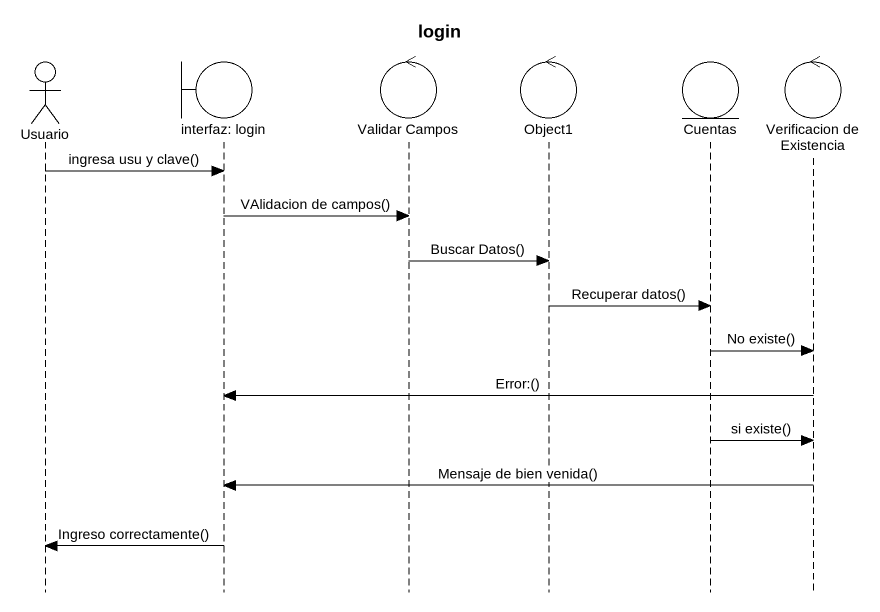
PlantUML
@startuml
title login
hide footbox
actor Usuario
boundary "interfaz: login" as interfaz_login
control "Validar Campos" as Validar_Campos
control Object1
entity Cuentas
control "Verificacion de Existencia" as Verificacion_de_Existencia

Usuario -> interfaz_login : ingresa usu y clave()
interfaz_login -> Validar_Campos : VAlidacion de campos()
Validar_Campos -> Object1 : Buscar Datos()
Object1 -> Cuentas : Recuperar datos()
Cuentas -> Verificacion_de_Existencia : No existe()
Verificacion_de_Existencia -> interfaz_login : Error:()
Cuentas -> Verificacion_de_Existencia : si existe()
Verificacion_de_Existencia -> interfaz_login : Mensaje de bien venida()
interfaz_login -> Usuario : Ingreso correctamente()
@enduml
